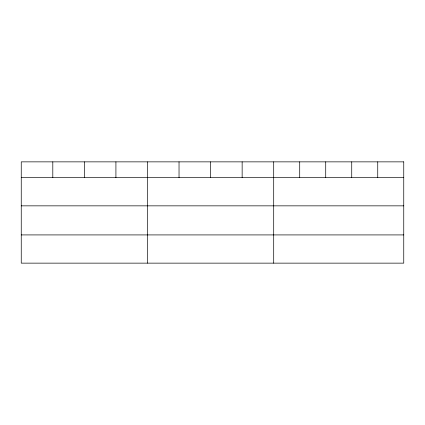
<?xml version="1.0" encoding="UTF-8"?>
<svg xmlns="http://www.w3.org/2000/svg" width="425" height="425" viewBox="0 0 425 425"><rect width="100%" height="100%" fill="white"/><g stroke="black" fill="none" stroke-linecap="round" stroke-linejoin="round"><path stroke-width="0.64" d="M21.25 177.629L403.75 177.629M21.25 205.849L403.75 205.849M21.25 234.919L403.75 234.919M377.74 161.861L377.74 177.629M351.73 161.861L351.73 177.629M325.72 161.861L325.72 177.629M299.71 161.861L299.71 177.629M273.7 161.861L273.7 263.139M242.144 161.861L242.144 177.629M210.587 161.861L210.587 177.629M179.031 161.861L179.031 177.629M147.475 161.861L147.475 263.139M115.919 161.861L115.919 177.629M84.363 161.861L84.363 177.629M52.806 161.861L52.806 177.629M403.75 161.861L21.25 161.861L21.25 263.139L403.75 263.139L403.75 161.861"/></g></svg>
